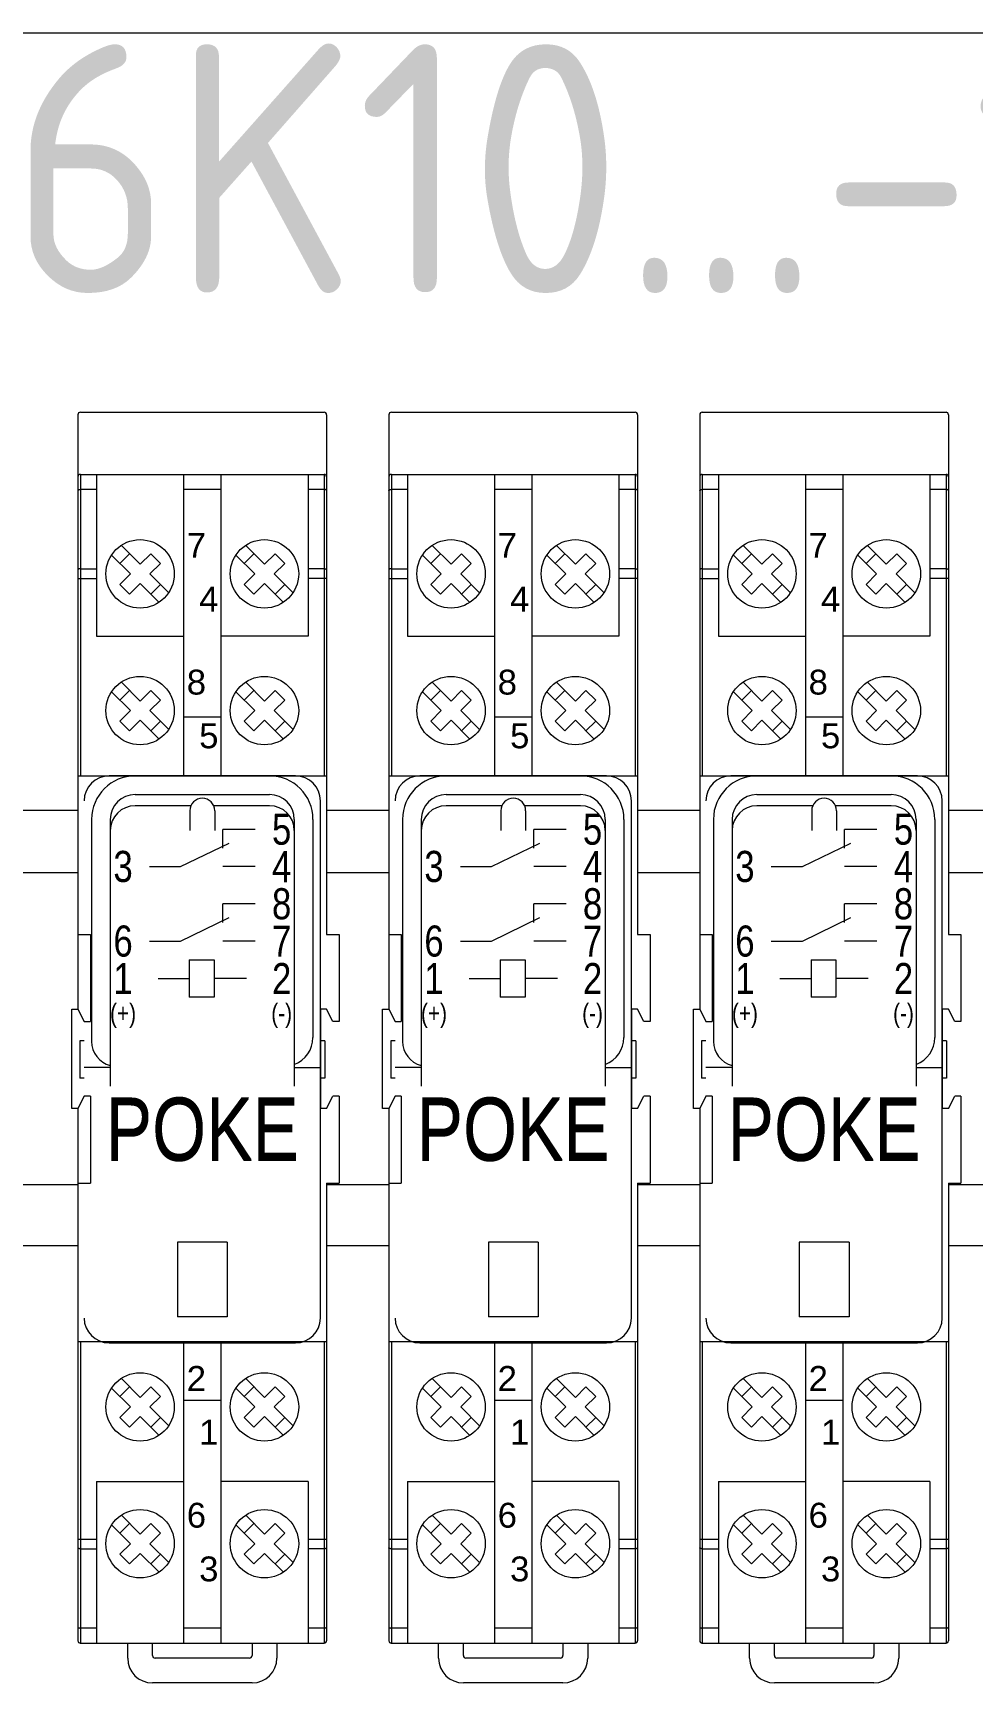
# Model space of a CAD drawing. Header units: millimetres. Extents: x 1359 to 3577, y 1336 to 3557.
# Drawn here: x 1808.7 to 1884.3, y 2063.9 to 2196.6 of the extents above; entities that cross this region are included whole.
import ezdxf
from ezdxf.enums import TextEntityAlignment as Align

# ---------------------------------------------------------------- set-up
doc = ezdxf.new("R2010")
doc.units = ezdxf.units.MM
doc.layers.add('000-PI-Oprema', color=30, linetype='Continuous', lineweight=5)
doc.layers.add('000-SI-Oprema', color=30, linetype='Continuous', lineweight=0)
doc.layers.add('002-PI-Kabelska kanalica', color=150, linetype='Continuous')
doc.styles.add('NUOVO', font='txt.shx', dxfattribs={"width": 0.8, "height": 0.8})
doc.styles.add('PI0', font='isocpeur.ttf', dxfattribs={"width": 0.9})
doc.styles.get("Standard").update_dxf_attribs({"font": 'arial.ttf'})

msp = doc.modelspace()

# ---------------------------------------------------------------- linework, layer by layer
at = {"layer": '000-PI-Oprema', "color": 0, "linetype": 'ByBlock', "lineweight": 0}
for p, q in [((1826.58, 2132.51), (1823.98, 2132.51)), ((1823.98, 2131.01), (1823.98, 2132.51)), ((1851.58, 2132.51), (1848.98, 2132.51)), ((1848.98, 2131.01), (1848.98, 2132.51)), ((1876.58, 2132.51), (1873.98, 2132.51)), ((1873.98, 2131.01), (1873.98, 2132.51)), ((1820.58, 2129.51), (1824.48, 2131.41)), ((1845.58, 2129.51), (1849.48, 2131.41)), ((1870.58, 2129.51), (1874.48, 2131.41)), ((1818.08, 2129.51), (1820.58, 2129.51)), ((1826.58, 2129.51), (1823.98, 2129.51)), ((1843.08, 2129.51), (1845.58, 2129.51)), ((1851.58, 2129.51), (1848.98, 2129.51)), ((1868.08, 2129.51), (1870.58, 2129.51)), ((1876.58, 2129.51), (1873.98, 2129.51)), ((1826.58, 2126.51), (1823.98, 2126.51)), ((1823.98, 2125.01), (1823.98, 2126.51)), ((1851.58, 2126.51), (1848.98, 2126.51)), ((1848.98, 2125.01), (1848.98, 2126.51)), ((1876.58, 2126.51), (1873.98, 2126.51)), ((1873.98, 2125.01), (1873.98, 2126.51)), ((1820.58, 2123.51), (1824.48, 2125.41)), ((1845.58, 2123.51), (1849.48, 2125.41)), ((1870.58, 2123.51), (1874.48, 2125.41)), ((1818.08, 2123.51), (1820.58, 2123.51)), ((1826.58, 2123.51), (1823.98, 2123.51)), ((1843.08, 2123.51), (1845.58, 2123.51)), ((1851.58, 2123.51), (1848.98, 2123.51)), ((1868.08, 2123.51), (1870.58, 2123.51)), ((1876.58, 2123.51), (1873.98, 2123.51)), ((1821.28, 2122.01), (1821.28, 2119.01)), ((1821.28, 2122.01), (1823.28, 2122.01)), ((1823.28, 2122.01), (1823.28, 2119.01)), ((1846.28, 2122.01), (1846.28, 2119.01)), ((1846.28, 2122.01), (1848.28, 2122.01)), ((1848.28, 2122.01), (1848.28, 2119.01)), ((1871.28, 2122.01), (1871.28, 2119.01)), ((1871.28, 2122.01), (1873.28, 2122.01)), ((1873.28, 2122.01), (1873.28, 2119.01)), ((1818.78, 2120.51), (1821.28, 2120.51)), ((1825.88, 2120.51), (1823.28, 2120.51)), ((1843.78, 2120.51), (1846.28, 2120.51)), ((1850.88, 2120.51), (1848.28, 2120.51)), ((1868.78, 2120.51), (1871.28, 2120.51)), ((1875.88, 2120.51), (1873.28, 2120.51)), ((1823.28, 2119.01), (1821.28, 2119.01)), ((1848.28, 2119.01), (1846.28, 2119.01)), ((1873.28, 2119.01), (1871.28, 2119.01))]:
    msp.add_line(p, q, dxfattribs=at)
at = {"layer": '000-SI-Oprema', "color": 0, "linetype": 'ByBlock', "lineweight": 0}
for p, q in [((1812.33, 2165.86), (1812.33, 2118.06)), ((1812.53, 2166.06), (1832.13, 2166.06)), ((1832.33, 2165.86), (1832.33, 2124.06)), ((1837.33, 2165.86), (1837.33, 2118.06)), ((1837.53, 2166.06), (1857.13, 2166.06)), ((1857.33, 2165.86), (1857.33, 2124.06)), ((1862.33, 2165.86), (1862.33, 2118.06)), ((1862.53, 2166.06), (1882.13, 2166.06)), ((1882.33, 2165.86), (1882.33, 2124.06)), ((1812.53, 2161.06), (1812.53, 2136.81)), ((1812.53, 2161.06), (1832.13, 2161.06)), ((1813.83, 2161.06), (1813.83, 2148.06)), ((1820.83, 2161.06), (1820.83, 2136.81)), ((1823.83, 2161.06), (1823.83, 2136.81)), ((1830.83, 2161.06), (1830.83, 2148.06)), ((1832.13, 2161.06), (1832.13, 2136.81)), ((1837.53, 2161.06), (1837.53, 2136.81)), ((1837.53, 2161.06), (1857.13, 2161.06)), ((1838.83, 2161.06), (1838.83, 2148.06)), ((1845.83, 2161.06), (1845.83, 2136.81)), ((1848.83, 2161.06), (1848.83, 2136.81)), ((1855.83, 2161.06), (1855.83, 2148.06)), ((1857.13, 2161.06), (1857.13, 2136.81)), ((1862.53, 2161.06), (1862.53, 2136.81)), ((1862.53, 2161.06), (1882.13, 2161.06)), ((1863.83, 2161.06), (1863.83, 2148.06)), ((1870.83, 2161.06), (1870.83, 2136.81)), ((1873.83, 2161.06), (1873.83, 2136.81)), ((1880.83, 2161.06), (1880.83, 2148.06)), ((1882.13, 2161.06), (1882.13, 2136.81)), ((1813.83, 2159.84), (1812.53, 2159.84)), ((1823.83, 2159.84), (1820.83, 2159.84)), ((1832.13, 2159.84), (1830.83, 2159.84)), ((1838.83, 2159.84), (1837.53, 2159.84)), ((1848.83, 2159.84), (1845.83, 2159.84)), ((1857.13, 2159.84), (1855.83, 2159.84)), ((1863.83, 2159.84), (1862.53, 2159.84)), ((1873.83, 2159.84), (1870.83, 2159.84)), ((1882.13, 2159.84), (1880.83, 2159.84)), ((1815.82, 2155.35), (1817.33, 2153.83)), ((1825.82, 2155.35), (1827.33, 2153.83)), ((1840.82, 2155.35), (1842.33, 2153.83)), ((1850.82, 2155.35), (1852.33, 2153.83)), ((1865.82, 2155.35), (1867.33, 2153.83)), ((1875.82, 2155.35), (1877.33, 2153.83)), ((1815.04, 2154.57), (1816.55, 2153.06)), ((1815.71, 2153.9), (1816.48, 2154.68)), ((1817.33, 2153.83), (1818.18, 2154.68)), ((1818.11, 2153.06), (1818.96, 2153.9)), ((1818.18, 2154.68), (1818.96, 2153.9)), ((1825.04, 2154.57), (1826.55, 2153.06)), ((1825.71, 2153.9), (1826.48, 2154.68)), ((1827.33, 2153.83), (1828.18, 2154.68)), ((1828.11, 2153.06), (1828.96, 2153.9)), ((1828.18, 2154.68), (1828.96, 2153.9)), ((1840.04, 2154.57), (1841.55, 2153.06)), ((1840.71, 2153.9), (1841.48, 2154.68)), ((1842.33, 2153.83), (1843.18, 2154.68)), ((1843.11, 2153.06), (1843.96, 2153.9)), ((1843.18, 2154.68), (1843.96, 2153.9)), ((1850.04, 2154.57), (1851.55, 2153.06)), ((1850.71, 2153.9), (1851.48, 2154.68)), ((1852.33, 2153.83), (1853.18, 2154.68)), ((1853.11, 2153.06), (1853.96, 2153.9)), ((1853.18, 2154.68), (1853.96, 2153.9)), ((1865.04, 2154.57), (1866.55, 2153.06)), ((1865.71, 2153.9), (1866.48, 2154.68)), ((1867.33, 2153.83), (1868.18, 2154.68)), ((1868.11, 2153.06), (1868.96, 2153.9)), ((1868.18, 2154.68), (1868.96, 2153.9)), ((1875.04, 2154.57), (1876.55, 2153.06)), ((1875.71, 2153.9), (1876.48, 2154.68)), ((1877.33, 2153.83), (1878.18, 2154.68)), ((1878.11, 2153.06), (1878.96, 2153.9)), ((1878.18, 2154.68), (1878.96, 2153.9)), ((1812.33, 2152.68), (1813.83, 2152.68)), ((1812.53, 2153.46), (1813.83, 2153.46)), ((1815.71, 2152.21), (1816.55, 2153.06)), ((1818.11, 2153.06), (1819.63, 2151.54)), ((1825.71, 2152.21), (1826.55, 2153.06)), ((1828.11, 2153.06), (1829.63, 2151.54)), ((1832.13, 2153.46), (1830.83, 2153.46)), ((1832.33, 2152.68), (1830.83, 2152.68)), ((1837.33, 2152.68), (1838.83, 2152.68)), ((1837.53, 2153.46), (1838.83, 2153.46)), ((1840.71, 2152.21), (1841.55, 2153.06)), ((1843.11, 2153.06), (1844.63, 2151.54)), ((1850.71, 2152.21), (1851.55, 2153.06)), ((1853.11, 2153.06), (1854.63, 2151.54)), ((1857.13, 2153.46), (1855.83, 2153.46)), ((1857.33, 2152.68), (1855.83, 2152.68)), ((1862.33, 2152.68), (1863.83, 2152.68)), ((1862.53, 2153.46), (1863.83, 2153.46)), ((1865.71, 2152.21), (1866.55, 2153.06)), ((1868.11, 2153.06), (1869.63, 2151.54)), ((1875.71, 2152.21), (1876.55, 2153.06)), ((1878.11, 2153.06), (1879.63, 2151.54)), ((1882.13, 2153.46), (1880.83, 2153.46)), ((1882.33, 2152.68), (1880.83, 2152.68)), ((1815.71, 2152.21), (1816.48, 2151.43)), ((1816.48, 2151.43), (1817.33, 2152.28)), ((1817.33, 2152.28), (1818.85, 2150.76)), ((1818.18, 2151.43), (1818.96, 2152.21)), ((1825.71, 2152.21), (1826.48, 2151.43)), ((1826.48, 2151.43), (1827.33, 2152.28)), ((1827.33, 2152.28), (1828.85, 2150.76)), ((1828.18, 2151.43), (1828.96, 2152.21)), ((1840.71, 2152.21), (1841.48, 2151.43)), ((1841.48, 2151.43), (1842.33, 2152.28)), ((1842.33, 2152.28), (1843.85, 2150.76)), ((1843.18, 2151.43), (1843.96, 2152.21)), ((1850.71, 2152.21), (1851.48, 2151.43)), ((1851.48, 2151.43), (1852.33, 2152.28)), ((1852.33, 2152.28), (1853.85, 2150.76)), ((1853.18, 2151.43), (1853.96, 2152.21)), ((1865.71, 2152.21), (1866.48, 2151.43)), ((1866.48, 2151.43), (1867.33, 2152.28)), ((1867.33, 2152.28), (1868.85, 2150.76)), ((1868.18, 2151.43), (1868.96, 2152.21)), ((1875.71, 2152.21), (1876.48, 2151.43)), ((1876.48, 2151.43), (1877.33, 2152.28)), ((1877.33, 2152.28), (1878.85, 2150.76)), ((1878.18, 2151.43), (1878.96, 2152.21)), ((1813.83, 2148.06), (1820.83, 2148.06)), ((1830.83, 2148.06), (1823.83, 2148.06)), ((1838.83, 2148.06), (1845.83, 2148.06)), ((1855.83, 2148.06), (1848.83, 2148.06)), ((1863.83, 2148.06), (1870.83, 2148.06)), ((1880.83, 2148.06), (1873.83, 2148.06)), ((1815.04, 2143.57), (1816.55, 2142.06)), ((1815.71, 2142.9), (1816.48, 2143.68)), ((1815.82, 2144.35), (1817.33, 2142.83)), ((1817.33, 2142.83), (1818.18, 2143.68)), ((1818.18, 2143.68), (1818.96, 2142.9)), ((1825.04, 2143.57), (1826.55, 2142.06)), ((1825.71, 2142.9), (1826.48, 2143.68)), ((1825.82, 2144.35), (1827.33, 2142.83)), ((1827.33, 2142.83), (1828.18, 2143.68)), ((1828.18, 2143.68), (1828.96, 2142.9)), ((1840.04, 2143.57), (1841.55, 2142.06)), ((1840.71, 2142.9), (1841.48, 2143.68)), ((1840.82, 2144.35), (1842.33, 2142.83)), ((1842.33, 2142.83), (1843.18, 2143.68)), ((1843.18, 2143.68), (1843.96, 2142.9)), ((1850.04, 2143.57), (1851.55, 2142.06)), ((1850.71, 2142.9), (1851.48, 2143.68)), ((1850.82, 2144.35), (1852.33, 2142.83)), ((1852.33, 2142.83), (1853.18, 2143.68)), ((1853.18, 2143.68), (1853.96, 2142.9)), ((1865.04, 2143.57), (1866.55, 2142.06)), ((1865.71, 2142.9), (1866.48, 2143.68)), ((1865.82, 2144.35), (1867.33, 2142.83)), ((1867.33, 2142.83), (1868.18, 2143.68)), ((1868.18, 2143.68), (1868.96, 2142.9)), ((1875.04, 2143.57), (1876.55, 2142.06)), ((1875.71, 2142.9), (1876.48, 2143.68)), ((1875.82, 2144.35), (1877.33, 2142.83)), ((1877.33, 2142.83), (1878.18, 2143.68)), ((1878.18, 2143.68), (1878.96, 2142.9)), ((1815.71, 2141.21), (1816.55, 2142.06)), ((1818.11, 2142.06), (1818.96, 2142.9)), ((1818.11, 2142.06), (1819.63, 2140.54)), ((1825.71, 2141.21), (1826.55, 2142.06)), ((1828.11, 2142.06), (1828.96, 2142.9)), ((1828.11, 2142.06), (1829.63, 2140.54)), ((1840.71, 2141.21), (1841.55, 2142.06)), ((1843.11, 2142.06), (1843.96, 2142.9)), ((1843.11, 2142.06), (1844.63, 2140.54)), ((1850.71, 2141.21), (1851.55, 2142.06)), ((1853.11, 2142.06), (1853.96, 2142.9)), ((1853.11, 2142.06), (1854.63, 2140.54)), ((1865.71, 2141.21), (1866.55, 2142.06)), ((1868.11, 2142.06), (1868.96, 2142.9)), ((1868.11, 2142.06), (1869.63, 2140.54)), ((1875.71, 2141.21), (1876.55, 2142.06)), ((1878.11, 2142.06), (1878.96, 2142.9)), ((1878.11, 2142.06), (1879.63, 2140.54)), ((1815.71, 2141.21), (1816.48, 2140.43)), ((1816.48, 2140.43), (1817.33, 2141.28)), ((1817.33, 2141.28), (1818.85, 2139.76)), ((1818.18, 2140.43), (1818.96, 2141.21)), ((1823.83, 2141.54), (1820.83, 2141.54)), ((1825.71, 2141.21), (1826.48, 2140.43)), ((1826.48, 2140.43), (1827.33, 2141.28)), ((1827.33, 2141.28), (1828.85, 2139.76)), ((1828.18, 2140.43), (1828.96, 2141.21)), ((1840.71, 2141.21), (1841.48, 2140.43)), ((1841.48, 2140.43), (1842.33, 2141.28)), ((1842.33, 2141.28), (1843.85, 2139.76)), ((1843.18, 2140.43), (1843.96, 2141.21)), ((1848.83, 2141.54), (1845.83, 2141.54)), ((1850.71, 2141.21), (1851.48, 2140.43)), ((1851.48, 2140.43), (1852.33, 2141.28)), ((1852.33, 2141.28), (1853.85, 2139.76)), ((1853.18, 2140.43), (1853.96, 2141.21)), ((1865.71, 2141.21), (1866.48, 2140.43)), ((1866.48, 2140.43), (1867.33, 2141.28)), ((1867.33, 2141.28), (1868.85, 2139.76)), ((1868.18, 2140.43), (1868.96, 2141.21)), ((1873.83, 2141.54), (1870.83, 2141.54)), ((1875.71, 2141.21), (1876.48, 2140.43)), ((1876.48, 2140.43), (1877.33, 2141.28)), ((1877.33, 2141.28), (1878.85, 2139.76)), ((1878.18, 2140.43), (1878.96, 2141.21)), ((1812.33, 2136.81), (1832.33, 2136.81)), ((1829.83, 2136.81), (1814.83, 2136.81)), ((1829.83, 2136.81), (1814.83, 2136.81)), ((1816.93, 2136.81), (1827.73, 2136.81)), ((1816.93, 2136.81), (1827.73, 2136.81)), ((1837.33, 2136.81), (1857.33, 2136.81)), ((1854.83, 2136.81), (1839.83, 2136.81)), ((1854.83, 2136.81), (1839.83, 2136.81)), ((1841.93, 2136.81), (1852.73, 2136.81)), ((1841.93, 2136.81), (1852.73, 2136.81)), ((1862.33, 2136.81), (1882.33, 2136.81)), ((1879.83, 2136.81), (1864.83, 2136.81)), ((1879.83, 2136.81), (1864.83, 2136.81)), ((1866.93, 2136.81), (1877.73, 2136.81)), ((1866.93, 2136.81), (1877.73, 2136.81)), ((1816.93, 2135.31), (1827.73, 2135.31)), ((1841.93, 2135.31), (1852.73, 2135.31)), ((1866.93, 2135.31), (1877.73, 2135.31)), ((1821.42, 2134.41), (1816.93, 2134.41)), ((1821.33, 2134.01), (1821.33, 2132.41)), ((1827.73, 2134.41), (1823.25, 2134.41)), ((1823.33, 2134.01), (1823.33, 2132.41)), ((1831.83, 2093.21), (1831.83, 2134.81)), ((1831.83, 2093.21), (1831.83, 2134.81)), ((1846.42, 2134.41), (1841.93, 2134.41)), ((1846.33, 2134.01), (1846.33, 2132.41)), ((1852.73, 2134.41), (1848.25, 2134.41)), ((1848.33, 2134.01), (1848.33, 2132.41)), ((1856.83, 2093.21), (1856.83, 2134.81)), ((1856.83, 2093.21), (1856.83, 2134.81)), ((1871.42, 2134.41), (1866.93, 2134.41)), ((1871.33, 2134.01), (1871.33, 2132.41)), ((1877.73, 2134.41), (1873.25, 2134.41)), ((1873.33, 2134.01), (1873.33, 2132.41)), ((1881.83, 2093.21), (1881.83, 2134.81)), ((1881.83, 2093.21), (1881.83, 2134.81)), ((1813.43, 2133.31), (1813.43, 2115.46)), ((1814.93, 2133.31), (1814.93, 2115.46)), ((1829.73, 2133.31), (1829.73, 2115.76)), ((1831.23, 2133.31), (1831.23, 2115.76)), ((1838.43, 2133.31), (1838.43, 2115.46)), ((1839.93, 2133.31), (1839.93, 2115.46)), ((1854.73, 2133.31), (1854.73, 2115.76)), ((1856.23, 2133.31), (1856.23, 2115.76)), ((1863.43, 2133.31), (1863.43, 2115.46)), ((1864.93, 2133.31), (1864.93, 2115.46)), ((1879.73, 2133.31), (1879.73, 2115.76)), ((1881.23, 2133.31), (1881.23, 2115.76)), ((1814.93, 2132.41), (1814.93, 2111.86)), ((1829.73, 2132.41), (1829.73, 2111.86)), ((1839.93, 2132.41), (1839.93, 2111.86)), ((1854.73, 2132.41), (1854.73, 2111.86)), ((1864.93, 2132.41), (1864.93, 2111.86)), ((1879.73, 2132.41), (1879.73, 2111.86)), ((1812.33, 2124.06), (1813.33, 2124.06)), ((1813.33, 2124.06), (1813.33, 2117.06)), ((1832.33, 2124.06), (1833.33, 2124.06)), ((1833.33, 2124.06), (1833.33, 2117.06)), ((1837.33, 2124.06), (1838.33, 2124.06)), ((1838.33, 2124.06), (1838.33, 2117.06)), ((1857.33, 2124.06), (1858.33, 2124.06)), ((1858.33, 2124.06), (1858.33, 2117.06)), ((1862.33, 2124.06), (1863.33, 2124.06)), ((1863.33, 2124.06), (1863.33, 2117.06)), ((1882.33, 2124.06), (1883.33, 2124.06)), ((1883.33, 2124.06), (1883.33, 2117.06)), ((1811.83, 2110.06), (1811.83, 2118.06)), ((1811.83, 2118.06), (1812.33, 2118.06)), ((1812.33, 2118.06), (1812.83, 2117.06)), ((1831.83, 2118.06), (1831.83, 2110.06)), ((1832.33, 2118.06), (1831.83, 2118.06)), ((1832.83, 2117.06), (1832.33, 2118.06)), ((1836.83, 2110.06), (1836.83, 2118.06)), ((1836.83, 2118.06), (1837.33, 2118.06)), ((1837.33, 2118.06), (1837.83, 2117.06)), ((1856.83, 2118.06), (1856.83, 2110.06)), ((1857.33, 2118.06), (1856.83, 2118.06)), ((1857.83, 2117.06), (1857.33, 2118.06)), ((1861.83, 2110.06), (1861.83, 2118.06)), ((1861.83, 2118.06), (1862.33, 2118.06)), ((1862.33, 2118.06), (1862.83, 2117.06)), ((1881.83, 2118.06), (1881.83, 2110.06)), ((1882.33, 2118.06), (1881.83, 2118.06)), ((1882.83, 2117.06), (1882.33, 2118.06)), ((1812.83, 2117.06), (1813.33, 2117.06)), ((1833.33, 2117.06), (1832.83, 2117.06)), ((1837.83, 2117.06), (1838.33, 2117.06)), ((1858.33, 2117.06), (1857.83, 2117.06)), ((1862.83, 2117.06), (1863.33, 2117.06)), ((1883.33, 2117.06), (1882.83, 2117.06)), ((1812.48, 2115.51), (1812.48, 2112.51)), ((1812.83, 2115.51), (1812.48, 2115.51)), ((1812.48, 2115.51), (1812.48, 2112.51)), ((1812.83, 2115.51), (1812.48, 2115.51)), ((1832.18, 2115.51), (1831.83, 2115.51)), ((1832.18, 2115.51), (1831.83, 2115.51)), ((1832.18, 2115.51), (1832.18, 2112.51)), ((1832.18, 2115.51), (1832.18, 2112.51)), ((1837.48, 2115.51), (1837.48, 2112.51)), ((1837.83, 2115.51), (1837.48, 2115.51)), ((1837.48, 2115.51), (1837.48, 2112.51)), ((1837.83, 2115.51), (1837.48, 2115.51)), ((1857.18, 2115.51), (1856.83, 2115.51)), ((1857.18, 2115.51), (1856.83, 2115.51)), ((1857.18, 2115.51), (1857.18, 2112.51)), ((1857.18, 2115.51), (1857.18, 2112.51)), ((1862.48, 2115.51), (1862.48, 2112.51)), ((1862.83, 2115.51), (1862.48, 2115.51)), ((1862.48, 2115.51), (1862.48, 2112.51)), ((1862.83, 2115.51), (1862.48, 2115.51)), ((1882.18, 2115.51), (1881.83, 2115.51)), ((1882.18, 2115.51), (1881.83, 2115.51)), ((1882.18, 2115.51), (1882.18, 2112.51)), ((1882.18, 2115.51), (1882.18, 2112.51)), ((1814.93, 2113.36), (1812.83, 2113.36)), ((1829.73, 2113.36), (1831.83, 2113.36)), ((1839.93, 2113.36), (1837.83, 2113.36)), ((1854.73, 2113.36), (1856.83, 2113.36)), ((1864.93, 2113.36), (1862.83, 2113.36)), ((1879.73, 2113.36), (1881.83, 2113.36)), ((1812.83, 2112.51), (1812.48, 2112.51)), ((1812.83, 2112.51), (1812.48, 2112.51)), ((1832.18, 2112.51), (1831.83, 2112.51)), ((1832.18, 2112.51), (1831.83, 2112.51)), ((1837.83, 2112.51), (1837.48, 2112.51)), ((1837.83, 2112.51), (1837.48, 2112.51)), ((1857.18, 2112.51), (1856.83, 2112.51)), ((1857.18, 2112.51), (1856.83, 2112.51)), ((1862.83, 2112.51), (1862.48, 2112.51)), ((1862.83, 2112.51), (1862.48, 2112.51)), ((1882.18, 2112.51), (1881.83, 2112.51)), ((1882.18, 2112.51), (1881.83, 2112.51)), ((1812.33, 2110.06), (1811.83, 2110.06)), ((1812.83, 2111.06), (1812.33, 2110.06)), ((1812.33, 2110.06), (1812.33, 2067.26)), ((1813.33, 2111.06), (1812.83, 2111.06)), ((1813.33, 2111.06), (1813.33, 2104.06)), ((1832.33, 2110.06), (1831.83, 2110.06)), ((1832.33, 2110.06), (1832.83, 2111.06)), ((1833.33, 2111.06), (1832.83, 2111.06)), ((1833.33, 2111.06), (1833.33, 2104.06)), ((1837.33, 2110.06), (1836.83, 2110.06)), ((1837.83, 2111.06), (1837.33, 2110.06)), ((1837.33, 2110.06), (1837.33, 2067.26)), ((1838.33, 2111.06), (1837.83, 2111.06)), ((1838.33, 2111.06), (1838.33, 2104.06)), ((1857.33, 2110.06), (1856.83, 2110.06)), ((1857.33, 2110.06), (1857.83, 2111.06)), ((1858.33, 2111.06), (1857.83, 2111.06)), ((1858.33, 2111.06), (1858.33, 2104.06)), ((1862.33, 2110.06), (1861.83, 2110.06)), ((1862.83, 2111.06), (1862.33, 2110.06)), ((1862.33, 2110.06), (1862.33, 2067.26)), ((1863.33, 2111.06), (1862.83, 2111.06)), ((1863.33, 2111.06), (1863.33, 2104.06)), ((1882.33, 2110.06), (1881.83, 2110.06)), ((1882.33, 2110.06), (1882.83, 2111.06)), ((1883.33, 2111.06), (1882.83, 2111.06)), ((1883.33, 2111.06), (1883.33, 2104.06)), ((1812.33, 2104.06), (1813.33, 2104.06)), ((1832.33, 2104.06), (1832.33, 2067.26)), ((1832.33, 2104.06), (1833.33, 2104.06)), ((1837.33, 2104.06), (1838.33, 2104.06)), ((1857.33, 2104.06), (1857.33, 2067.26)), ((1857.33, 2104.06), (1858.33, 2104.06)), ((1862.33, 2104.06), (1863.33, 2104.06)), ((1882.33, 2104.06), (1882.33, 2067.26)), ((1882.33, 2104.06), (1883.33, 2104.06)), ((1824.33, 2099.31), (1820.33, 2099.31)), ((1820.33, 2099.31), (1820.33, 2093.31)), ((1824.33, 2099.31), (1824.33, 2093.31)), ((1849.33, 2099.31), (1845.33, 2099.31)), ((1845.33, 2099.31), (1845.33, 2093.31)), ((1849.33, 2099.31), (1849.33, 2093.31)), ((1874.33, 2099.31), (1870.33, 2099.31)), ((1870.33, 2099.31), (1870.33, 2093.31)), ((1874.33, 2099.31), (1874.33, 2093.31)), ((1824.33, 2093.31), (1820.33, 2093.31)), ((1849.33, 2093.31), (1845.33, 2093.31)), ((1874.33, 2093.31), (1870.33, 2093.31)), ((1812.33, 2091.31), (1832.33, 2091.31)), ((1812.53, 2091.31), (1812.53, 2067.06)), ((1814.83, 2091.21), (1829.83, 2091.21)), ((1814.83, 2091.21), (1829.83, 2091.21)), ((1820.83, 2091.31), (1820.83, 2067.06)), ((1823.83, 2091.31), (1823.83, 2067.06)), ((1832.13, 2091.31), (1832.13, 2067.06)), ((1837.33, 2091.31), (1857.33, 2091.31)), ((1837.53, 2091.31), (1837.53, 2067.06)), ((1839.83, 2091.21), (1854.83, 2091.21)), ((1839.83, 2091.21), (1854.83, 2091.21)), ((1845.83, 2091.31), (1845.83, 2067.06)), ((1848.83, 2091.31), (1848.83, 2067.06)), ((1857.13, 2091.31), (1857.13, 2067.06)), ((1862.33, 2091.31), (1882.33, 2091.31)), ((1862.53, 2091.31), (1862.53, 2067.06)), ((1864.83, 2091.21), (1879.83, 2091.21)), ((1864.83, 2091.21), (1879.83, 2091.21)), ((1870.83, 2091.31), (1870.83, 2067.06)), ((1873.83, 2091.31), (1873.83, 2067.06)), ((1882.13, 2091.31), (1882.13, 2067.06)), ((1815.04, 2087.57), (1816.55, 2086.06)), ((1815.71, 2086.9), (1816.48, 2087.68)), ((1815.82, 2088.35), (1817.33, 2086.83)), ((1817.33, 2086.83), (1818.18, 2087.68)), ((1818.18, 2087.68), (1818.96, 2086.9)), ((1825.04, 2087.57), (1826.55, 2086.06)), ((1825.71, 2086.9), (1826.48, 2087.68)), ((1825.82, 2088.35), (1827.33, 2086.83)), ((1827.33, 2086.83), (1828.18, 2087.68)), ((1828.18, 2087.68), (1828.96, 2086.9)), ((1840.04, 2087.57), (1841.55, 2086.06)), ((1840.71, 2086.9), (1841.48, 2087.68)), ((1840.82, 2088.35), (1842.33, 2086.83)), ((1842.33, 2086.83), (1843.18, 2087.68)), ((1843.18, 2087.68), (1843.96, 2086.9)), ((1850.04, 2087.57), (1851.55, 2086.06)), ((1850.71, 2086.9), (1851.48, 2087.68)), ((1850.82, 2088.35), (1852.33, 2086.83)), ((1852.33, 2086.83), (1853.18, 2087.68)), ((1853.18, 2087.68), (1853.96, 2086.9)), ((1865.04, 2087.57), (1866.55, 2086.06)), ((1865.71, 2086.9), (1866.48, 2087.68)), ((1865.82, 2088.35), (1867.33, 2086.83)), ((1867.33, 2086.83), (1868.18, 2087.68)), ((1868.18, 2087.68), (1868.96, 2086.9)), ((1875.04, 2087.57), (1876.55, 2086.06)), ((1875.71, 2086.9), (1876.48, 2087.68)), ((1875.82, 2088.35), (1877.33, 2086.83)), ((1877.33, 2086.83), (1878.18, 2087.68)), ((1878.18, 2087.68), (1878.96, 2086.9)), ((1815.71, 2085.21), (1816.55, 2086.06)), ((1818.11, 2086.06), (1818.96, 2086.9)), ((1818.11, 2086.06), (1819.63, 2084.54)), ((1823.83, 2086.57), (1820.83, 2086.57)), ((1825.71, 2085.21), (1826.55, 2086.06)), ((1828.11, 2086.06), (1828.96, 2086.9)), ((1828.11, 2086.06), (1829.63, 2084.54)), ((1840.71, 2085.21), (1841.55, 2086.06)), ((1843.11, 2086.06), (1843.96, 2086.9)), ((1843.11, 2086.06), (1844.63, 2084.54)), ((1848.83, 2086.57), (1845.83, 2086.57)), ((1850.71, 2085.21), (1851.55, 2086.06)), ((1853.11, 2086.06), (1853.96, 2086.9)), ((1853.11, 2086.06), (1854.63, 2084.54)), ((1865.71, 2085.21), (1866.55, 2086.06)), ((1868.11, 2086.06), (1868.96, 2086.9)), ((1868.11, 2086.06), (1869.63, 2084.54)), ((1873.83, 2086.57), (1870.83, 2086.57)), ((1875.71, 2085.21), (1876.55, 2086.06)), ((1878.11, 2086.06), (1878.96, 2086.9)), ((1878.11, 2086.06), (1879.63, 2084.54)), ((1815.71, 2085.21), (1816.48, 2084.43)), ((1816.48, 2084.43), (1817.33, 2085.28)), ((1817.33, 2085.28), (1818.85, 2083.76)), ((1818.18, 2084.43), (1818.96, 2085.21)), ((1825.71, 2085.21), (1826.48, 2084.43)), ((1826.48, 2084.43), (1827.33, 2085.28)), ((1827.33, 2085.28), (1828.85, 2083.76)), ((1828.18, 2084.43), (1828.96, 2085.21)), ((1840.71, 2085.21), (1841.48, 2084.43)), ((1841.48, 2084.43), (1842.33, 2085.28)), ((1842.33, 2085.28), (1843.85, 2083.76)), ((1843.18, 2084.43), (1843.96, 2085.21)), ((1850.71, 2085.21), (1851.48, 2084.43)), ((1851.48, 2084.43), (1852.33, 2085.28)), ((1852.33, 2085.28), (1853.85, 2083.76)), ((1853.18, 2084.43), (1853.96, 2085.21)), ((1865.71, 2085.21), (1866.48, 2084.43)), ((1866.48, 2084.43), (1867.33, 2085.28)), ((1867.33, 2085.28), (1868.85, 2083.76)), ((1868.18, 2084.43), (1868.96, 2085.21)), ((1875.71, 2085.21), (1876.48, 2084.43)), ((1876.48, 2084.43), (1877.33, 2085.28)), ((1877.33, 2085.28), (1878.85, 2083.76)), ((1878.18, 2084.43), (1878.96, 2085.21)), ((1813.83, 2080.06), (1813.83, 2067.06)), ((1813.83, 2080.06), (1820.83, 2080.06)), ((1830.83, 2080.06), (1823.83, 2080.06)), ((1830.83, 2080.06), (1830.83, 2067.06)), ((1838.83, 2080.06), (1838.83, 2067.06)), ((1838.83, 2080.06), (1845.83, 2080.06)), ((1855.83, 2080.06), (1848.83, 2080.06)), ((1855.83, 2080.06), (1855.83, 2067.06)), ((1863.83, 2080.06), (1863.83, 2067.06)), ((1863.83, 2080.06), (1870.83, 2080.06)), ((1880.83, 2080.06), (1873.83, 2080.06)), ((1880.83, 2080.06), (1880.83, 2067.06)), ((1815.82, 2077.35), (1817.33, 2075.83)), ((1825.82, 2077.35), (1827.33, 2075.83)), ((1840.82, 2077.35), (1842.33, 2075.83)), ((1850.82, 2077.35), (1852.33, 2075.83)), ((1865.82, 2077.35), (1867.33, 2075.83)), ((1875.82, 2077.35), (1877.33, 2075.83)), ((1812.33, 2075.43), (1813.83, 2075.43)), ((1815.04, 2076.57), (1816.55, 2075.06)), ((1815.71, 2075.9), (1816.48, 2076.68)), ((1817.33, 2075.83), (1818.18, 2076.68)), ((1818.11, 2075.06), (1818.96, 2075.9)), ((1818.18, 2076.68), (1818.96, 2075.9)), ((1825.04, 2076.57), (1826.55, 2075.06)), ((1825.71, 2075.9), (1826.48, 2076.68)), ((1827.33, 2075.83), (1828.18, 2076.68)), ((1828.11, 2075.06), (1828.96, 2075.9)), ((1828.18, 2076.68), (1828.96, 2075.9)), ((1830.83, 2075.43), (1832.33, 2075.43)), ((1837.33, 2075.43), (1838.83, 2075.43)), ((1840.04, 2076.57), (1841.55, 2075.06)), ((1840.71, 2075.9), (1841.48, 2076.68)), ((1842.33, 2075.83), (1843.18, 2076.68)), ((1843.11, 2075.06), (1843.96, 2075.9)), ((1843.18, 2076.68), (1843.96, 2075.9)), ((1850.04, 2076.57), (1851.55, 2075.06)), ((1850.71, 2075.9), (1851.48, 2076.68)), ((1852.33, 2075.83), (1853.18, 2076.68)), ((1853.11, 2075.06), (1853.96, 2075.9)), ((1853.18, 2076.68), (1853.96, 2075.9)), ((1855.83, 2075.43), (1857.33, 2075.43)), ((1862.33, 2075.43), (1863.83, 2075.43)), ((1865.04, 2076.57), (1866.55, 2075.06)), ((1865.71, 2075.9), (1866.48, 2076.68)), ((1867.33, 2075.83), (1868.18, 2076.68)), ((1868.11, 2075.06), (1868.96, 2075.9)), ((1868.18, 2076.68), (1868.96, 2075.9)), ((1875.04, 2076.57), (1876.55, 2075.06)), ((1875.71, 2075.9), (1876.48, 2076.68)), ((1877.33, 2075.83), (1878.18, 2076.68)), ((1878.11, 2075.06), (1878.96, 2075.9)), ((1878.18, 2076.68), (1878.96, 2075.9)), ((1880.83, 2075.43), (1882.33, 2075.43)), ((1812.53, 2074.65), (1813.83, 2074.65)), ((1815.71, 2074.21), (1816.55, 2075.06)), ((1815.71, 2074.21), (1816.48, 2073.43)), ((1816.48, 2073.43), (1817.33, 2074.28)), ((1817.33, 2074.28), (1818.85, 2072.76)), ((1818.11, 2075.06), (1819.63, 2073.54)), ((1818.18, 2073.43), (1818.96, 2074.21)), ((1825.71, 2074.21), (1826.55, 2075.06)), ((1825.71, 2074.21), (1826.48, 2073.43)), ((1826.48, 2073.43), (1827.33, 2074.28)), ((1827.33, 2074.28), (1828.85, 2072.76)), ((1828.11, 2075.06), (1829.63, 2073.54)), ((1828.18, 2073.43), (1828.96, 2074.21)), ((1832.13, 2074.65), (1830.83, 2074.65)), ((1837.53, 2074.65), (1838.83, 2074.65)), ((1840.71, 2074.21), (1841.55, 2075.06)), ((1840.71, 2074.21), (1841.48, 2073.43)), ((1841.48, 2073.43), (1842.33, 2074.28)), ((1842.33, 2074.28), (1843.85, 2072.76)), ((1843.11, 2075.06), (1844.63, 2073.54)), ((1843.18, 2073.43), (1843.96, 2074.21)), ((1850.71, 2074.21), (1851.55, 2075.06)), ((1850.71, 2074.21), (1851.48, 2073.43)), ((1851.48, 2073.43), (1852.33, 2074.28)), ((1852.33, 2074.28), (1853.85, 2072.76)), ((1853.11, 2075.06), (1854.63, 2073.54)), ((1853.18, 2073.43), (1853.96, 2074.21)), ((1857.13, 2074.65), (1855.83, 2074.65)), ((1862.53, 2074.65), (1863.83, 2074.65)), ((1865.71, 2074.21), (1866.55, 2075.06)), ((1865.71, 2074.21), (1866.48, 2073.43)), ((1866.48, 2073.43), (1867.33, 2074.28)), ((1867.33, 2074.28), (1868.85, 2072.76)), ((1868.11, 2075.06), (1869.63, 2073.54)), ((1868.18, 2073.43), (1868.96, 2074.21)), ((1875.71, 2074.21), (1876.55, 2075.06)), ((1875.71, 2074.21), (1876.48, 2073.43)), ((1876.48, 2073.43), (1877.33, 2074.28)), ((1877.33, 2074.28), (1878.85, 2072.76)), ((1878.11, 2075.06), (1879.63, 2073.54)), ((1878.18, 2073.43), (1878.96, 2074.21)), ((1882.13, 2074.65), (1880.83, 2074.65)), ((1813.83, 2068.27), (1812.53, 2068.27)), ((1823.83, 2068.27), (1820.83, 2068.27)), ((1832.13, 2068.27), (1830.83, 2068.27)), ((1838.83, 2068.27), (1837.53, 2068.27)), ((1848.83, 2068.27), (1845.83, 2068.27)), ((1857.13, 2068.27), (1855.83, 2068.27)), ((1863.83, 2068.27), (1862.53, 2068.27)), ((1873.83, 2068.27), (1870.83, 2068.27)), ((1882.13, 2068.27), (1880.83, 2068.27)), ((1816.33, 2065.86), (1816.33, 2067.06)), ((1818.33, 2066.06), (1818.33, 2067.06)), ((1826.33, 2067.06), (1826.33, 2066.06)), ((1828.33, 2067.06), (1828.33, 2065.86)), ((1841.33, 2065.86), (1841.33, 2067.06)), ((1843.33, 2066.06), (1843.33, 2067.06)), ((1851.33, 2067.06), (1851.33, 2066.06)), ((1853.33, 2067.06), (1853.33, 2065.86)), ((1866.33, 2065.86), (1866.33, 2067.06)), ((1868.33, 2066.06), (1868.33, 2067.06)), ((1876.33, 2067.06), (1876.33, 2066.06)), ((1878.33, 2067.06), (1878.33, 2065.86)), ((1826.13, 2065.86), (1818.53, 2065.86)), ((1851.13, 2065.86), (1843.53, 2065.86)), ((1876.13, 2065.86), (1868.53, 2065.86)), ((1826.33, 2063.86), (1818.33, 2063.86)), ((1851.33, 2063.86), (1843.33, 2063.86)), ((1876.33, 2063.86), (1868.33, 2063.86))]:
    msp.add_line(p, q, dxfattribs=at)
for points in [[(1812.33, 2159.76), (1812.33, 2159.77), (1812.34, 2159.78), (1812.35, 2159.79), (1812.36, 2159.8), (1812.37, 2159.81), (1812.39, 2159.82), (1812.41, 2159.82), (1812.43, 2159.83), (1812.46, 2159.84), (1812.48, 2159.84), (1812.51, 2159.84), (1812.53, 2159.84)], [(1832.33, 2159.76), (1832.33, 2159.77), (1832.33, 2159.78), (1832.32, 2159.79), (1832.31, 2159.8), (1832.29, 2159.81), (1832.27, 2159.82), (1832.25, 2159.82), (1832.23, 2159.83), (1832.21, 2159.84), (1832.18, 2159.84), (1832.16, 2159.84), (1832.13, 2159.84)], [(1837.33, 2159.76), (1837.33, 2159.77), (1837.34, 2159.78), (1837.35, 2159.79), (1837.36, 2159.8), (1837.37, 2159.81), (1837.39, 2159.82), (1837.41, 2159.82), (1837.43, 2159.83), (1837.46, 2159.84), (1837.48, 2159.84), (1837.51, 2159.84), (1837.53, 2159.84)], [(1857.33, 2159.76), (1857.33, 2159.77), (1857.33, 2159.78), (1857.32, 2159.79), (1857.31, 2159.8), (1857.29, 2159.81), (1857.27, 2159.82), (1857.25, 2159.82), (1857.23, 2159.83), (1857.21, 2159.84), (1857.18, 2159.84), (1857.16, 2159.84), (1857.13, 2159.84)], [(1862.33, 2159.76), (1862.33, 2159.77), (1862.34, 2159.78), (1862.35, 2159.79), (1862.36, 2159.8), (1862.37, 2159.81), (1862.39, 2159.82), (1862.41, 2159.82), (1862.43, 2159.83), (1862.46, 2159.84), (1862.48, 2159.84), (1862.51, 2159.84), (1862.53, 2159.84)], [(1882.33, 2159.76), (1882.33, 2159.77), (1882.33, 2159.78), (1882.32, 2159.79), (1882.31, 2159.8), (1882.29, 2159.81), (1882.27, 2159.82), (1882.25, 2159.82), (1882.23, 2159.83), (1882.21, 2159.84), (1882.18, 2159.84), (1882.16, 2159.84), (1882.13, 2159.84)], [(1812.53, 2153.46), (1812.51, 2153.46), (1812.48, 2153.46), (1812.46, 2153.46), (1812.43, 2153.45), (1812.41, 2153.45), (1812.39, 2153.44), (1812.37, 2153.43), (1812.36, 2153.42), (1812.35, 2153.42), (1812.34, 2153.41), (1812.33, 2153.4), (1812.33, 2153.39)], [(1832.13, 2153.46), (1832.16, 2153.46), (1832.18, 2153.46), (1832.21, 2153.46), (1832.23, 2153.45), (1832.25, 2153.45), (1832.27, 2153.44), (1832.29, 2153.43), (1832.31, 2153.42), (1832.32, 2153.42), (1832.33, 2153.41), (1832.33, 2153.4), (1832.33, 2153.39)], [(1837.53, 2153.46), (1837.51, 2153.46), (1837.48, 2153.46), (1837.46, 2153.46), (1837.43, 2153.45), (1837.41, 2153.45), (1837.39, 2153.44), (1837.37, 2153.43), (1837.36, 2153.42), (1837.35, 2153.42), (1837.34, 2153.41), (1837.33, 2153.4), (1837.33, 2153.39)], [(1857.13, 2153.46), (1857.16, 2153.46), (1857.18, 2153.46), (1857.21, 2153.46), (1857.23, 2153.45), (1857.25, 2153.45), (1857.27, 2153.44), (1857.29, 2153.43), (1857.31, 2153.42), (1857.32, 2153.42), (1857.33, 2153.41), (1857.33, 2153.4), (1857.33, 2153.39)], [(1862.53, 2153.46), (1862.51, 2153.46), (1862.48, 2153.46), (1862.46, 2153.46), (1862.43, 2153.45), (1862.41, 2153.45), (1862.39, 2153.44), (1862.37, 2153.43), (1862.36, 2153.42), (1862.35, 2153.42), (1862.34, 2153.41), (1862.33, 2153.4), (1862.33, 2153.39)], [(1882.13, 2153.46), (1882.16, 2153.46), (1882.18, 2153.46), (1882.21, 2153.46), (1882.23, 2153.45), (1882.25, 2153.45), (1882.27, 2153.44), (1882.29, 2153.43), (1882.31, 2153.42), (1882.32, 2153.42), (1882.33, 2153.41), (1882.33, 2153.4), (1882.33, 2153.39)], [(1812.53, 2074.65), (1812.51, 2074.65), (1812.48, 2074.65), (1812.46, 2074.65), (1812.43, 2074.66), (1812.41, 2074.66), (1812.39, 2074.67), (1812.37, 2074.68), (1812.36, 2074.69), (1812.35, 2074.7), (1812.34, 2074.71), (1812.33, 2074.72), (1812.33, 2074.73)], [(1832.33, 2074.73), (1832.33, 2074.72), (1832.33, 2074.71), (1832.32, 2074.7), (1832.31, 2074.69), (1832.29, 2074.68), (1832.27, 2074.67), (1832.25, 2074.66), (1832.23, 2074.66), (1832.21, 2074.65), (1832.18, 2074.65), (1832.16, 2074.65), (1832.13, 2074.65)], [(1837.53, 2074.65), (1837.51, 2074.65), (1837.48, 2074.65), (1837.46, 2074.65), (1837.43, 2074.66), (1837.41, 2074.66), (1837.39, 2074.67), (1837.37, 2074.68), (1837.36, 2074.69), (1837.35, 2074.7), (1837.34, 2074.71), (1837.33, 2074.72), (1837.33, 2074.73)], [(1857.33, 2074.73), (1857.33, 2074.72), (1857.33, 2074.71), (1857.32, 2074.7), (1857.31, 2074.69), (1857.29, 2074.68), (1857.27, 2074.67), (1857.25, 2074.66), (1857.23, 2074.66), (1857.21, 2074.65), (1857.18, 2074.65), (1857.16, 2074.65), (1857.13, 2074.65)], [(1862.53, 2074.65), (1862.51, 2074.65), (1862.48, 2074.65), (1862.46, 2074.65), (1862.43, 2074.66), (1862.41, 2074.66), (1862.39, 2074.67), (1862.37, 2074.68), (1862.36, 2074.69), (1862.35, 2074.7), (1862.34, 2074.71), (1862.33, 2074.72), (1862.33, 2074.73)], [(1882.33, 2074.73), (1882.33, 2074.72), (1882.33, 2074.71), (1882.32, 2074.7), (1882.31, 2074.69), (1882.29, 2074.68), (1882.27, 2074.67), (1882.25, 2074.66), (1882.23, 2074.66), (1882.21, 2074.65), (1882.18, 2074.65), (1882.16, 2074.65), (1882.13, 2074.65)], [(1812.33, 2068.35), (1812.33, 2068.34), (1812.34, 2068.33), (1812.35, 2068.32), (1812.36, 2068.31), (1812.37, 2068.3), (1812.39, 2068.29), (1812.41, 2068.29), (1812.43, 2068.28), (1812.46, 2068.28), (1812.48, 2068.27), (1812.51, 2068.27), (1812.53, 2068.27)], [(1832.13, 2068.27), (1832.16, 2068.27), (1832.18, 2068.27), (1832.21, 2068.28), (1832.23, 2068.28), (1832.25, 2068.29), (1832.27, 2068.29), (1832.29, 2068.3), (1832.31, 2068.31), (1832.32, 2068.32), (1832.33, 2068.33), (1832.33, 2068.34), (1832.33, 2068.35)], [(1837.33, 2068.35), (1837.33, 2068.34), (1837.34, 2068.33), (1837.35, 2068.32), (1837.36, 2068.31), (1837.37, 2068.3), (1837.39, 2068.29), (1837.41, 2068.29), (1837.43, 2068.28), (1837.46, 2068.28), (1837.48, 2068.27), (1837.51, 2068.27), (1837.53, 2068.27)], [(1857.13, 2068.27), (1857.16, 2068.27), (1857.18, 2068.27), (1857.21, 2068.28), (1857.23, 2068.28), (1857.25, 2068.29), (1857.27, 2068.29), (1857.29, 2068.3), (1857.31, 2068.31), (1857.32, 2068.32), (1857.33, 2068.33), (1857.33, 2068.34), (1857.33, 2068.35)], [(1862.33, 2068.35), (1862.33, 2068.34), (1862.34, 2068.33), (1862.35, 2068.32), (1862.36, 2068.31), (1862.37, 2068.3), (1862.39, 2068.29), (1862.41, 2068.29), (1862.43, 2068.28), (1862.46, 2068.28), (1862.48, 2068.27), (1862.51, 2068.27), (1862.53, 2068.27)], [(1882.13, 2068.27), (1882.16, 2068.27), (1882.18, 2068.27), (1882.21, 2068.28), (1882.23, 2068.28), (1882.25, 2068.29), (1882.27, 2068.29), (1882.29, 2068.3), (1882.31, 2068.31), (1882.32, 2068.32), (1882.33, 2068.33), (1882.33, 2068.34), (1882.33, 2068.35)]]:
    msp.add_lwpolyline(points, dxfattribs=at)
at = {"layer": '000-SI-Oprema', "color": 0, "linetype": 'ByBlock', "lineweight": 0, "ltscale": 0.25}
for points in [[(1812.5, 2067.06), (1832.13, 2067.06)], [(1837.5, 2067.06), (1857.13, 2067.06)], [(1862.5, 2067.06), (1882.13, 2067.06)]]:
    msp.add_lwpolyline(points, dxfattribs=at)
at = {"layer": '000-SI-Oprema', "color": 0, "linetype": 'ByBlock', "lineweight": 0}
for centre in [(1817.33, 2153.06), (1827.33, 2153.06), (1842.33, 2153.06), (1852.33, 2153.06), (1867.33, 2153.06), (1877.33, 2153.06), (1817.33, 2142.06), (1827.33, 2142.06), (1842.33, 2142.06), (1852.33, 2142.06), (1867.33, 2142.06), (1877.33, 2142.06), (1817.33, 2086.06), (1827.33, 2086.06), (1842.33, 2086.06), (1852.33, 2086.06), (1867.33, 2086.06), (1877.33, 2086.06), (1817.33, 2075.06), (1827.33, 2075.06), (1842.33, 2075.06), (1852.33, 2075.06), (1867.33, 2075.06), (1877.33, 2075.06)]:
    msp.add_circle(centre, 2.75, dxfattribs=at)
for centre, radius, start, end in [((1812.53, 2165.86), 0.2, 90, 180), ((1832.13, 2165.86), 0.2, 0, 90), ((1837.53, 2165.86), 0.2, 90, 180), ((1857.13, 2165.86), 0.2, 0, 90), ((1862.53, 2165.86), 0.2, 90, 180), ((1882.13, 2165.86), 0.2, 0, 90), ((1812.53, 2160.86), 0.2, 90, 180), ((1832.13, 2160.86), 0.2, 0, 90), ((1837.53, 2160.86), 0.2, 90, 180), ((1857.13, 2160.86), 0.2, 0, 90), ((1862.53, 2160.86), 0.2, 90, 180), ((1882.13, 2160.86), 0.2, 0, 90), ((1814.83, 2134.81), 2, 90, 180), ((1814.83, 2134.81), 2, 90, 180), ((1816.93, 2133.31), 3.5, 90, 180), ((1827.73, 2133.31), 3.5, 0, 90), ((1829.83, 2134.81), 2, 0, 90), ((1829.83, 2134.81), 2, 0, 90), ((1839.83, 2134.81), 2, 90, 180), ((1839.83, 2134.81), 2, 90, 180), ((1841.93, 2133.31), 3.5, 90, 180), ((1852.73, 2133.31), 3.5, 0, 90), ((1854.83, 2134.81), 2, 0, 90), ((1854.83, 2134.81), 2, 0, 90), ((1864.83, 2134.81), 2, 90, 180), ((1864.83, 2134.81), 2, 90, 180), ((1866.93, 2133.31), 3.5, 90, 180), ((1877.73, 2133.31), 3.5, 0, 90), ((1879.83, 2134.81), 2, 0, 90), ((1879.83, 2134.81), 2, 0, 90), ((1816.93, 2133.31), 2, 90, 180), ((1827.73, 2133.31), 2, 0, 90), ((1841.93, 2133.31), 2, 90, 180), ((1852.73, 2133.31), 2, 0, 90), ((1866.93, 2133.31), 2, 90, 180), ((1877.73, 2133.31), 2, 0, 90), ((1816.93, 2132.41), 2, 90, 180), ((1822.33, 2134.01), 1, 0, 180), ((1827.73, 2132.41), 2, 0, 90), ((1841.93, 2132.41), 2, 90, 180), ((1847.33, 2134.01), 1, 0, 180), ((1852.73, 2132.41), 2, 0, 90), ((1866.93, 2132.41), 2, 90, 180), ((1872.33, 2134.01), 1, 0, 180), ((1877.73, 2132.41), 2, 0, 90), ((1815.43, 2115.46), 2, 180, 255.5225), ((1828.93, 2115.76), 2.3, 290.3544, 0), ((1840.43, 2115.46), 2, 180, 255.5225), ((1853.93, 2115.76), 2.3, 290.3544, 0), ((1865.43, 2115.46), 2, 180, 255.5225), ((1878.93, 2115.76), 2.3, 290.3544, 0), ((1814.83, 2093.21), 2, 180, 270), ((1814.83, 2093.21), 2, 180, 270), ((1829.83, 2093.21), 2, 270, 0), ((1829.83, 2093.21), 2, 270, 0), ((1839.83, 2093.21), 2, 180, 270), ((1839.83, 2093.21), 2, 180, 270), ((1854.83, 2093.21), 2, 270, 0), ((1854.83, 2093.21), 2, 270, 0), ((1864.83, 2093.21), 2, 180, 270), ((1864.83, 2093.21), 2, 180, 270), ((1879.83, 2093.21), 2, 270, 0), ((1879.83, 2093.21), 2, 270, 0), ((1812.53, 2067.26), 0.2, 180, 270), ((1832.13, 2067.26), 0.2, 270, 0), ((1837.53, 2067.26), 0.2, 180, 270), ((1857.13, 2067.26), 0.2, 270, 0), ((1862.53, 2067.26), 0.2, 180, 270), ((1882.13, 2067.26), 0.2, 270, 0), ((1818.33, 2065.86), 2, 180, 270), ((1818.53, 2066.06), 0.2, 180, 270), ((1826.13, 2066.06), 0.2, 270, 0), ((1826.33, 2065.86), 2, 270, 0), ((1843.33, 2065.86), 2, 180, 270), ((1843.53, 2066.06), 0.2, 180, 270), ((1851.13, 2066.06), 0.2, 270, 0), ((1851.33, 2065.86), 2, 270, 0), ((1868.33, 2065.86), 2, 180, 270), ((1868.53, 2066.06), 0.2, 180, 270), ((1876.13, 2066.06), 0.2, 270, 0), ((1876.33, 2065.86), 2, 270, 0)]:
    msp.add_arc(centre, radius, start, end, dxfattribs=at)
at = {"layer": '002-PI-Kabelska kanalica', "color": 0, "linetype": 'ByBlock', "lineweight": 0}
msp.add_line((1601.07, 2196.56), (2416.07, 2196.56), dxfattribs=at)
at = {"layer": '002-PI-Kabelska kanalica', "color": 0, "linetype": 'ByBlock', "lineweight": 0, "ltscale": 0.25}
for p, q in [((1807.33, 2134.04), (1812.33, 2134.06)), ((1832.33, 2134.04), (1837.33, 2134.06)), ((1857.33, 2134.04), (1862.33, 2134.06)), ((1882.33, 2134.04), (1887.33, 2134.06)), ((1807.33, 2129.04), (1812.33, 2129.04)), ((1832.33, 2129.04), (1837.33, 2129.04)), ((1857.33, 2129.04), (1862.33, 2129.04)), ((1882.33, 2129.04), (1887.33, 2129.04)), ((1807.33, 2103.95), (1812.33, 2103.95)), ((1832.33, 2103.95), (1837.33, 2103.95)), ((1857.33, 2103.95), (1862.33, 2103.95)), ((1882.33, 2103.95), (1887.33, 2103.95)), ((1807.33, 2099.04), (1812.33, 2099.04)), ((1832.33, 2099.04), (1837.33, 2099.04)), ((1857.33, 2099.04), (1862.33, 2099.04)), ((1882.33, 2099.04), (1887.33, 2099.04))]:
    msp.add_line(p, q, dxfattribs=at)

# ---------------------------------------------------------------- texts
at = {"layer": '000-PI-Oprema', "color": 0, "linetype": 'ByBlock', "lineweight": 0, "attachment_point": 5, "style": 'NUOVO'}
for s, width, heights, insert, char_height in [('{\\fArial|b0|i0|c238|p34;5}', 4.25, [2.89], (1828.71, 2132.51), 2.5), ('{\\fArial|b0|i0|c238|p34;5}', 4.25, [2.89], (1853.71, 2132.51), 2.5), ('{\\fArial|b0|i0|c238|p34;5}', 4.25, [2.89], (1878.71, 2132.51), 2.5), ('{\\fArial|b0|i0|c238|p34;3}', 4.25, [2.89], (1815.96, 2129.51), 2.5), ('{\\fArial|b0|i0|c238|p34;4}', 4.25, [2.89], (1828.71, 2129.51), 2.5), ('{\\fArial|b0|i0|c238|p34;3}', 4.25, [2.89], (1840.96, 2129.51), 2.5), ('{\\fArial|b0|i0|c238|p34;4}', 4.25, [2.89], (1853.71, 2129.51), 2.5), ('{\\fArial|b0|i0|c238|p34;3}', 4.25, [2.89], (1865.96, 2129.51), 2.5), ('{\\fArial|b0|i0|c238|p34;4}', 4.25, [2.89], (1878.71, 2129.51), 2.5), ('{\\fArial|b0|i0|c238|p34;8}', 4.25, [2.89], (1828.71, 2126.51), 2.5), ('{\\fArial|b0|i0|c238|p34;8}', 4.25, [2.89], (1853.71, 2126.51), 2.5), ('{\\fArial|b0|i0|c238|p34;8}', 4.25, [2.89], (1878.71, 2126.51), 2.5), ('{\\fArial|b0|i0|c238|p34;6}', 4.25, [2.89], (1815.96, 2123.51), 2.5), ('{\\fArial|b0|i0|c238|p34;7}', 4.25, [2.89], (1828.71, 2123.51), 2.5), ('{\\fArial|b0|i0|c238|p34;6}', 4.25, [2.89], (1840.96, 2123.51), 2.5), ('{\\fArial|b0|i0|c238|p34;7}', 4.25, [2.89], (1853.71, 2123.51), 2.5), ('{\\fArial|b0|i0|c238|p34;6}', 4.25, [2.89], (1865.96, 2123.51), 2.5), ('{\\fArial|b0|i0|c238|p34;7}', 4.25, [2.89], (1878.71, 2123.51), 2.5), ('{\\fArial|b0|i0|c238|p34;1}', 4.25, [2.89], (1815.96, 2120.51), 2.5), ('{\\fArial|b0|i0|c238|p34;2}', 4.25, [2.89], (1828.71, 2120.51), 2.5), ('{\\fArial|b0|i0|c238|p34;1}', 4.25, [2.89], (1840.96, 2120.51), 2.5), ('{\\fArial|b0|i0|c238|p34;2}', 4.25, [2.89], (1853.71, 2120.51), 2.5), ('{\\fArial|b0|i0|c238|p34;1}', 4.25, [2.89], (1865.96, 2120.51), 2.5), ('{\\fArial|b0|i0|c238|p34;2}', 4.25, [2.89], (1878.71, 2120.51), 2.5), ('{\\fArial|b0|i0|c238|p34;(+)}', 4.25, [2.89], (1815.96, 2117.51), 1.5), ('{\\fArial|b0|i0|c238|p34;(-)}', 4.25, [2.89], (1828.71, 2117.51), 1.5), ('{\\fArial|b0|i0|c238|p34;(+)}', 4.25, [2.89], (1840.96, 2117.51), 1.5), ('{\\fArial|b0|i0|c238|p34;(-)}', 4.25, [2.89], (1853.71, 2117.51), 1.5), ('{\\fArial|b0|i0|c238|p34;(+)}', 4.25, [2.89], (1865.96, 2117.51), 1.5), ('{\\fArial|b0|i0|c238|p34;(-)}', 4.25, [2.89], (1878.71, 2117.51), 1.5), ('{\\fArial|b0|i0|c238|p34;POK\\fArial|b0|i0|c0|p34;E}', 17, [0], (1822.33, 2108.41), 5), ('{\\fArial|b0|i0|c238|p34;POK\\fArial|b0|i0|c0|p34;E}', 17, [0], (1847.33, 2108.41), 5), ('{\\fArial|b0|i0|c238|p34;POK\\fArial|b0|i0|c0|p34;E}', 17, [0], (1872.33, 2108.41), 5)]:
    msp.add_mtext_dynamic_manual_height_columns(s, width=width, gutter_width=4, heights=heights, dxfattribs=dict(at, insert=insert, char_height=char_height))
at = {"layer": '000-SI-Oprema', "color": 0, "linetype": 'ByBlock', "lineweight": 0, "char_height": 1.9995, "width": 2.5471}
for s, insert, attachment_point in [('{\\fArial|b0|i0|c0|p34;7}', (1821.08, 2156.35), 1), ('{\\fArial|b0|i0|c0|p34;7}', (1846.08, 2156.35), 1), ('{\\fArial|b0|i0|c0|p34;7}', (1871.08, 2156.35), 1), ('{\\fArial|b0|i0|c0|p34;4}', (1823.63, 2152.03), 3), ('{\\fArial|b0|i0|c0|p34;4}', (1848.63, 2152.03), 3), ('{\\fArial|b0|i0|c0|p34;4}', (1873.63, 2152.03), 3), ('{\\fArial|b0|i0|c0|p34;8}', (1821.08, 2145.35), 1), ('{\\fArial|b0|i0|c0|p34;8}', (1846.08, 2145.35), 1), ('{\\fArial|b0|i0|c0|p34;8}', (1871.08, 2145.35), 1), ('{\\fArial|b0|i0|c0|p34;5}', (1823.63, 2141.03), 3), ('{\\fArial|b0|i0|c0|p34;5}', (1848.63, 2141.03), 3), ('{\\fArial|b0|i0|c0|p34;5}', (1873.63, 2141.03), 3), ('{\\fArial|b0|i0|c0|p34;2}', (1821.08, 2089.35), 1), ('{\\fArial|b0|i0|c0|p34;2}', (1846.08, 2089.35), 1), ('{\\fArial|b0|i0|c0|p34;2}', (1871.08, 2089.35), 1), ('{\\fArial|b0|i0|c0|p34;1}', (1823.63, 2085.03), 3), ('{\\fArial|b0|i0|c0|p34;1}', (1848.63, 2085.03), 3), ('{\\fArial|b0|i0|c0|p34;1}', (1873.63, 2085.03), 3), ('{\\fArial|b0|i0|c0|p34;6}', (1821.08, 2078.35), 1), ('{\\fArial|b0|i0|c0|p34;6}', (1846.08, 2078.35), 1), ('{\\fArial|b0|i0|c0|p34;6}', (1871.08, 2078.35), 1), ('{\\fArial|b0|i0|c0|p34;3}', (1823.63, 2074.03), 3), ('{\\fArial|b0|i0|c0|p34;3}', (1848.63, 2074.03), 3), ('{\\fArial|b0|i0|c0|p34;3}', (1873.63, 2074.03), 3)]:
    msp.add_mtext(s, dxfattribs=dict(at, insert=insert, attachment_point=attachment_point))
at = {"layer": '000-SI-Oprema', "color": 0, "linetype": 'ByBlock', "lineweight": 0, "char_height": 5, "attachment_point": 5, "style": 'NUOVO'}
for insert in [(1822.33, 2108.31), (1847.33, 2108.31), (1872.33, 2108.31)]:
    msp.add_mtext_dynamic_manual_height_columns('{\\fArial|b0|i0|c238|p34;POK\\fArial|b0|i0|c0|p34;E}', width=17, gutter_width=4, heights=[0], dxfattribs=dict(at, insert=insert))
at = {"layer": '002-PI-Kabelska kanalica', "color": 0, "linetype": 'ByBlock', "lineweight": 0, "style": 'PI0', "width": 0.9}
msp.add_text('-166K10...-166K16', height=20, dxfattribs=at).set_placement((1864.41, 2185.68), align=Align.MIDDLE)

doc.saveas('drawing.dxf')
